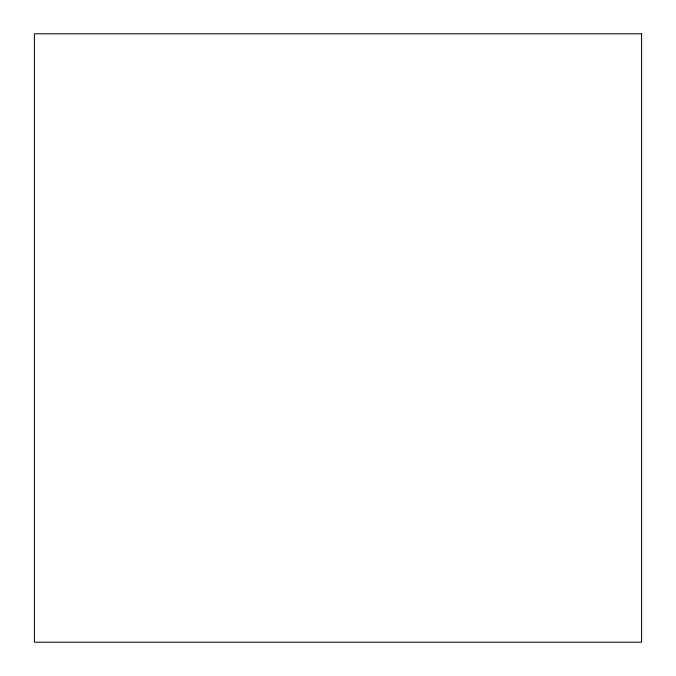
<?xml version="1.0" encoding="UTF-8"?>
<svg xmlns="http://www.w3.org/2000/svg" width="676" height="676" viewBox="0 0 676 676"><rect width="100%" height="100%" fill="white"/><g stroke="black" fill="none" stroke-linecap="round" stroke-linejoin="round"><path stroke-width="1.01" d="M641.592 33.8L34.408 33.8L34.408 642.2L641.592 642.2L641.592 33.8"/></g></svg>
